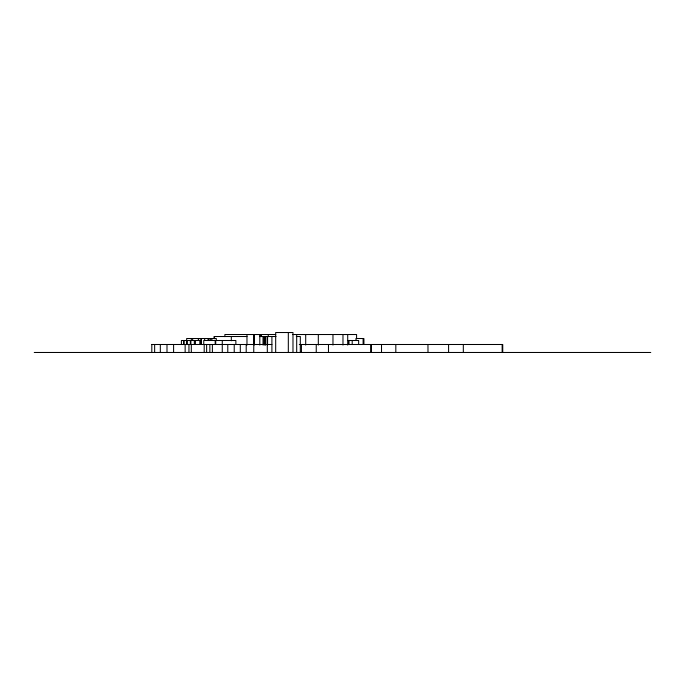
<?xml version="1.0" encoding="UTF-8"?>
<svg xmlns="http://www.w3.org/2000/svg" width="685" height="685" viewBox="0 0 685 685"><rect width="100%" height="100%" fill="white"/><g stroke="black" fill="none" stroke-linecap="round" stroke-linejoin="round"><path stroke-width="1.03" d="M275.747 334.52L224.877 334.52L224.877 336.635M292.615 334.52L356.577 334.52L356.577 338.75M246.968 336.515L214.174 336.515L214.174 338.647M259.692 336.515L276.038 336.515M296.305 336.515L300.321 336.515L300.321 352.475M347.646 340.505L358.649 340.505L358.649 344.495M151.625 344.495L271.902 344.495M299.302 344.495L502.739 344.495L502.739 352.475M34.25 352.475L650.75 352.475M502.156 344.495L502.156 352.475M463.325 344.495L463.325 352.475M448.589 344.495L448.589 352.475M427.954 344.495L428.005 352.475M395.819 344.495L395.819 352.475M381.511 344.495L381.511 352.475M371.201 344.495L371.201 352.475M370.936 344.495L370.936 352.475M363.769 344.495L363.769 338.51L355.96 338.51L355.96 340.505M363.632 338.51L363.632 344.495M363.11 338.51L363.11 344.495M352.201 340.505L352.201 344.495M348.853 340.505L348.853 344.495M348.631 340.505L348.631 344.495M347.715 334.52L347.715 345.077M342.979 334.52L342.979 345.077M332.97 334.52L332.97 345.077M328.475 344.495L328.475 352.475M318.319 334.52L318.319 345.077M316.247 344.495L316.247 352.475M305.698 334.52L305.698 345.077M301.434 344.495L301.434 352.475M296.691 334.52L296.691 352.475M292.983 352.475L292.983 332.525L275.678 332.525L275.678 352.475M288.325 332.525L288.325 352.475M271.902 336.515L271.902 352.475M268.272 334.52L268.272 336.635M267.578 336.515L267.561 345.026M267.261 336.515L267.33 352.475M265.652 336.515L265.652 345.026M265.052 336.515L265.052 345.026M264.119 336.515L264.119 345.026M263.04 336.515L263.04 345.026M261.49 334.52L261.49 336.635M260.334 334.52L260.334 336.635M259.812 334.52L259.812 345.077M254.212 334.52L254.212 345.077M253.827 334.52L253.75 352.475M246.968 334.52L246.968 345.077M246.206 344.495L246.206 352.475M240.307 344.495L240.307 352.475M235.863 344.495L235.863 340.505L203.753 340.505L203.753 344.495M234.227 344.495L234.227 352.475M231.325 336.515L231.325 340.77M227.78 344.495L227.78 352.475M222.282 340.505L222.265 352.475M216.306 340.505L216.306 338.51L186.662 338.51L186.662 340.505M215.724 340.505L215.724 344.495M215.475 340.505L215.475 344.495M215.21 340.505L215.244 344.495M214.328 336.515L214.328 338.647M212.384 344.495L212.384 352.475M211.905 338.51L211.905 340.505M210.663 338.51L210.663 340.505M209.85 344.495L209.85 352.475M208.874 338.51L208.874 340.505M208.66 338.51L208.66 340.505M208.06 338.51L208.06 340.505M206.63 344.495L206.63 352.475M204.669 338.51L204.669 340.505M204.198 344.495L204.198 352.475M201.416 338.51L201.416 344.495M200.868 338.51L200.868 344.495M199.832 344.495L199.832 340.505L181.405 340.505L181.405 344.495M198.599 338.51L198.599 340.505M198.316 338.51L198.316 340.505M195.405 340.505L195.405 344.495M194.334 340.505L194.334 344.495M192.648 338.51L192.648 340.505M191.329 338.51L191.329 340.505M191.312 344.495L191.312 352.475M190.875 340.505L190.875 344.495M190.353 340.505L190.353 344.495M188.949 344.495L188.949 352.475M187.347 340.505L187.347 344.495M186.525 340.505L186.525 344.495M185.147 344.495L185.147 352.475M183.974 340.505L183.974 344.495M183.7 340.505L183.7 344.495M173.596 344.495L173.596 352.475M166.994 344.495L166.994 352.475M160.324 344.495L160.324 352.475M154.647 344.495L154.647 352.475M151.805 344.495L151.805 352.475"/></g></svg>
